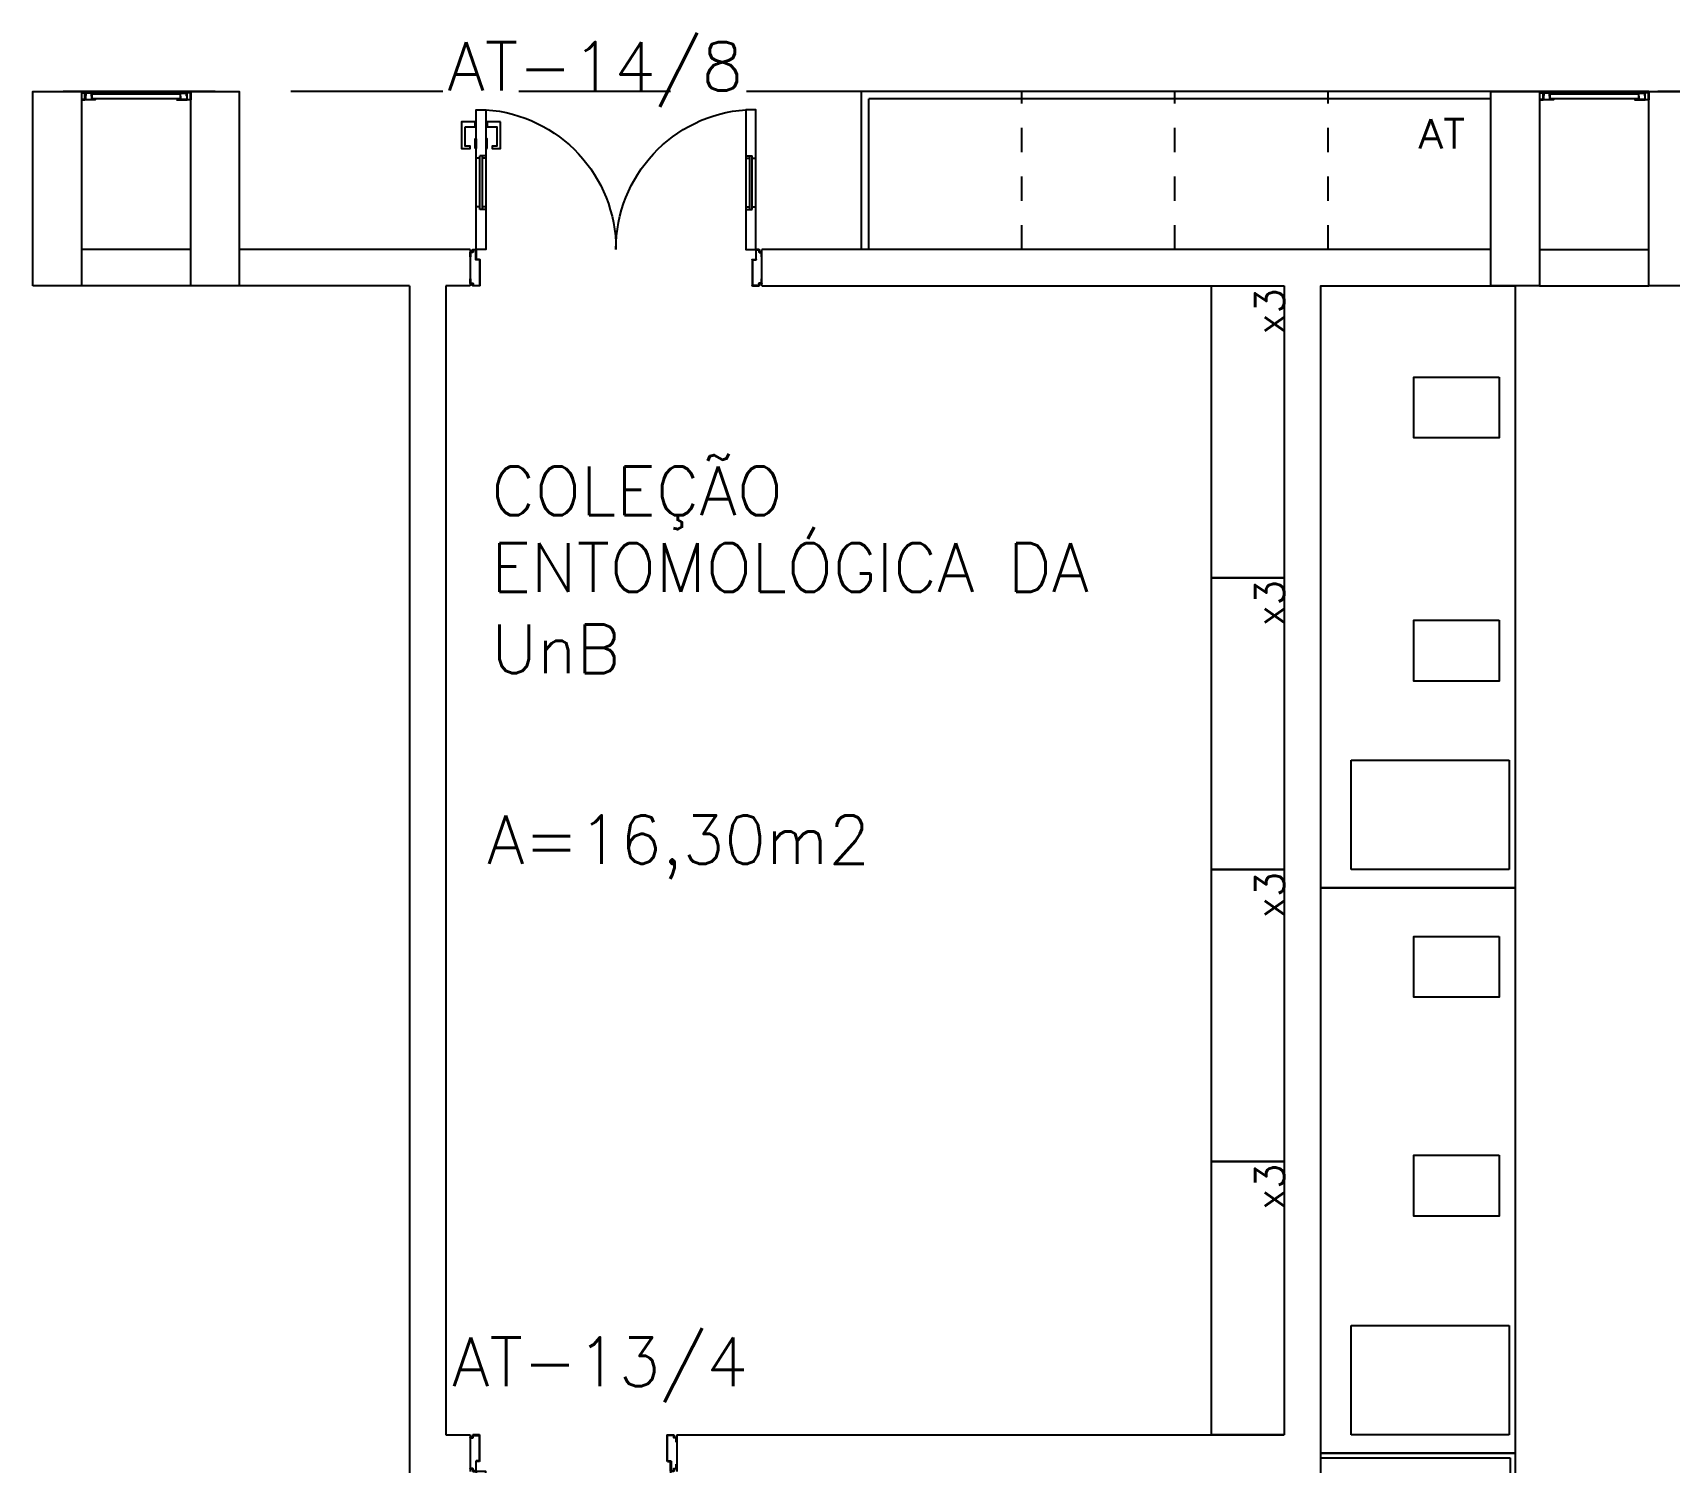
# Model space of a CAD drawing. Header units: millimetres. Extents: x 2128 to 2646, y 1972 to 2207.
# Drawn here: x 2316.61 to 2323.35, y 2013.4 to 2019.28 of the extents above; entities that cross this region are included whole.
import ezdxf

# ---------------------------------------------------------------- set-up
doc = ezdxf.new("R2010")
doc.units = ezdxf.units.MM
doc.linetypes.add('HIDDEN', pattern=[0.375, 0.25, -0.125])
doc.linetypes.add('HIDDEN2', pattern=[4.7625, 3.175, -1.5875])
for name, color, linetype in [('AM-PROJEÇÃO', 1, 'HIDDEN2'), ('AM-TEXTO', 2, 'Continuous'), ('AR-ALV', 2, 'Continuous'), ('AR-ARMÁRIOINF', 1, 'Continuous'), ('AR-ARMÁRIOSUP', 1, 'Continuous'), ('AR-BANCADAS', 1, 'Continuous'), ('AR-ESQ', 1, 'Continuous'), ('AR-ESTC', 3, 'Continuous'), ('AR-LAY-OUT-EQUIPAMENTOS', 1, 'Continuous'), ('AR-PORTA', 1, 'Continuous'), ('AR-PROJ', 1, 'HIDDEN'), ('BC- VISTA', 1, 'Continuous'), ('BC-CUBA', 1, 'Continuous'), ('COZ1', 1, 'Continuous'), ('DT-ESQ-BAGUETE-C', 1, 'Continuous'), ('DT-ESQ-PERFIL CADEIRA-C', 2, 'Continuous'), ('DT-ESQ-PERFIL CADEIRA-V', 2, 'Continuous'), ('DT-ESQ-VENEZIANA-C', 1, 'Continuous'), ('DT-ESQ-VENEZIANA-V', 1, 'Continuous'), ('ENDEREÇO', 2, 'Continuous'), ('maçaneta', 1, 'Continuous'), ('mov', 1, 'Continuous'), ('PM-PERFIL U-C', 2, 'Continuous'), ('PM-VIDRO', 2, 'Continuous'), ('pm1', 2, 'Continuous'), ('pm2', 2, 'Continuous'), ('TEXTO', 2, 'Continuous'), ('Área', 2, 'Continuous')]:
    doc.layers.add(name, color=color, linetype=linetype)
doc.styles.add('S12', font='simplex.shx', dxfattribs={"width": 1.1, "height": 0.12})
doc.styles.add('UNB-100', font='simplex.shx', dxfattribs={"height": 0.2})
doc.styles.add('UNB1-100', font='simplex.shx', dxfattribs={"height": 0.2})

# ---------------------------------------------------------------- blocks, each defined once
blk = doc.blocks.new('CUBAbnc-01P')
at = {"layer": 'COZ1'}
for p, q in [((-0.25, -0.4705), (-0.25, -0.1305)), ((-0.22, -0.1005), (0.22, -0.1005)), ((0.25, -0.4705), (0.25, -0.1305)), ((-0.22, -0.5005), (0.22, -0.5005))]:
    blk.add_line(p, q, dxfattribs=at)
blk.add_circle((0, -0.3005), 0.04, dxfattribs=at)
for centre, start, end in [((-0.22, -0.1305), 90, 180), ((0.22, -0.1305), 0, 90), ((-0.22, -0.4705), 180, 270), ((0.22, -0.4705), 270, 0)]:
    blk.add_arc(centre, 0.03, start, end, dxfattribs=at)
blk = doc.blocks.new('BCP01')
at = {"layer": 'BC- VISTA'}
for p, q in [((0, -0.02), (0.78, -0.02)), ((0.78, -0.02), (0.78, -1.18)), ((0.78, -1.18), (0, -1.18))]:
    blk.add_line(p, q, dxfattribs=at)
blk.add_lwpolyline([(0.8, 0), (0.8, -1.2), (0, -1.2), (0, 0)], close=True, dxfattribs=at)
at = {"layer": 'BC-CUBA', "rotation": 90}
blk.add_blockref('CUBAbnc-01P', (0, -0.6), dxfattribs=at)
blk = doc.blocks.new('BCP17')
at = {"layer": 'BC- VISTA'}
blk.add_lwpolyline([(0.8, 0), (0.8, -2.325), (0, -2.325), (0, 0)], close=True, dxfattribs=at)
blk = doc.blocks.new('AIRG1')
at = {"layer": 'AM-PROJEÇÃO'}
blk.add_lwpolyline([(0, 0), (0.45, 0), (0.45, -0.65), (0, -0.65)], close=True, dxfattribs=at)
blk = doc.blocks.new('BCP18')
at = {"layer": 'BC- VISTA'}
blk.add_lwpolyline([(0.8, 0), (0.8, -2.475), (0, -2.475), (0, 0)], close=True, dxfattribs=at)
blk = doc.blocks.new('PS4')
at = {"layer": 'AM-PROJEÇÃO'}
blk.add_lwpolyline([(0.3, 0), (0.3, -1.2), (0, -1.2), (0, 0)], close=True, dxfattribs=at)
blk = doc.blocks.new('PS3')
at = {"layer": 'AM-PROJEÇÃO'}
blk.add_lwpolyline([(0.3, 0), (0.3, -1.125), (0, -1.125), (0, 0)], close=True, dxfattribs=at)
blk = doc.blocks.new('EF01-P')
at = {"layer": 'DT-ESQ-BAGUETE-C', "ltscale": 0.1}
for points in [[(0.0015, 0.035), (0.015, 0.035), (0.015, 0.0335), (0.0015, 0.0335), (0.0015, 0.005), (0.015, 0.005), (0.015, 0.0035), (0.0015, 0.0035, -0.414214), (0, 0.005), (0, 0.0335, -0.414214)], [(0.4485, 0.035), (0.435, 0.035), (0.435, 0.0335), (0.4485, 0.0335), (0.4485, 0.005), (0.435, 0.005), (0.435, 0.0035), (0.4485, 0.0035, 0.414214), (0.45, 0.005), (0.45, 0.0335, 0.414214)]]:
    blk.add_lwpolyline(points, format="xyb", close=True, dxfattribs=at)
at = {"layer": 'DT-ESQ-PERFIL CADEIRA-C', "ltscale": 0.1}
for points in [[(0.01, 0.0015), (0.01, 0.003), (0.0015, 0.003, 1), (0.0015, 0), (0.015, 0, 0.414214), (0.0165, 0.0015), (0.0165, 0.0335), (0.043, 0.0335)], [(0.043, 0.0065), (0.018, 0.0065), (0.018, 0.0165), (0.0165, 0.0165), (0.0165, 0.0065, 0.414214), (0.018, 0.005), (0.043, 0.005), (0.0565, 0.005, 1), (0.0565, 0.008), (0.043, 0.008), (0.043, 0.02), (0.043, 0.032), (0.0565, 0.032, 1), (0.0565, 0.035), (0.043, 0.035), (0.0165, 0.035, 0.414214), (0.015, 0.0335), (0.015, 0.0015), (0.0015, 0.0015)], [(0.0415, 0.02), (0.0415, 0.032, -0.414214), (0.043, 0.0335), (0.0565, 0.0335)], [(0.0415, 0.02), (0.0415, 0.008, 0.414214), (0.043, 0.0065), (0.0565, 0.0065)], [(0.407, 0.0065), (0.432, 0.0065), (0.432, 0.0165), (0.4335, 0.0165), (0.4335, 0.0065, -0.414214), (0.432, 0.005), (0.407, 0.005), (0.3935, 0.005, -1), (0.3935, 0.008), (0.407, 0.008), (0.407, 0.02), (0.407, 0.032), (0.3935, 0.032, -1), (0.3935, 0.035), (0.407, 0.035), (0.4335, 0.035, -0.414214), (0.435, 0.0335), (0.435, 0.0015), (0.4485, 0.0015)], [(0.4085, 0.02), (0.4085, 0.032, 0.414214), (0.407, 0.0335), (0.3935, 0.0335)], [(0.4085, 0.02), (0.4085, 0.008, -0.414214), (0.407, 0.0065), (0.3935, 0.0065)], [(0.44, 0.0015), (0.44, 0.003), (0.4485, 0.003, -1), (0.4485, 0), (0.435, 0, -0.414214), (0.4335, 0.0015), (0.4335, 0.0335), (0.407, 0.0335)]]:
    blk.add_lwpolyline(points, format="xyb", dxfattribs=at)
at = {"layer": 'DT-ESQ-PERFIL CADEIRA-V', "ltscale": 0.1}
blk.add_line((0.015, 0), (0.435, 0), dxfattribs=at)
at = {"layer": 'DT-ESQ-VENEZIANA-C', "ltscale": 0.1}
for p, q in [((0.043, 0.0105), (0.407, 0.0105)), ((0.043, 0.009), (0.407, 0.009))]:
    blk.add_line(p, q, dxfattribs=at)
at = {"layer": 'DT-ESQ-VENEZIANA-V', "ltscale": 0.1}
blk.add_line((0.043, 0.031), (0.407, 0.031), dxfattribs=at)
blk = doc.blocks.new('marco-d')
at = {"layer": 'PM-PERFIL U-C'}
for p, q in [((-0.0135, 0), (-0.0015, 0)), ((-0.025, -0.03), (-0.025, -0.0115)), ((-0.023, -0.03), (-0.025, -0.03)), ((-0.0235, -0.01), (-0.015, -0.01)), ((-0.0145, -0.012), (-0.023, -0.012)), ((-0.023, -0.012), (-0.023, -0.03)), ((-0.015, -0.01), (-0.015, -0.0015)), ((-0.002, -0.002), (-0.013, -0.002)), ((-0.013, -0.002), (-0.013, -0.0105)), ((-0.002, -0.0415), (-0.002, -0.002)), ((0.013, -0.043), (-0.0005, -0.043)), ((0, -0.0015), (0, -0.041)), ((0.0135, -0.041), (0, -0.041)), ((0.013, -0.043), (0.013, -0.148)), ((0.015, -0.0425), (0.015, -0.1485)), ((-0.025, -0.1385), (-0.025, -0.12)), ((-0.025, -0.12), (-0.023, -0.12)), ((-0.023, -0.12), (-0.023, -0.138)), ((-0.015, -0.14), (-0.0235, -0.14)), ((-0.023, -0.138), (-0.0145, -0.138)), ((-0.015, -0.1485), (-0.015, -0.14)), ((0.0135, -0.15), (-0.0135, -0.15)), ((-0.013, -0.1395), (-0.013, -0.148)), ((-0.013, -0.148), (0.013, -0.148))]:
    blk.add_line(p, q, dxfattribs=at)
for centre, start, end in [((-0.0135, -0.0015), 90, 180), ((-0.0015, -0.0015), 360, 90), ((-0.0235, -0.0115), 90, 180), ((-0.0145, -0.0105), 270, 0), ((-0.0005, -0.0415), 180, 270), ((0.0135, -0.0425), 0, 90), ((-0.0235, -0.1385), 180, 270), ((-0.0135, -0.1485), 180, 270), ((-0.0145, -0.1395), 0, 90), ((0.0135, -0.1485), 269.93864, 0)]:
    blk.add_arc(centre, 0.0015, start, end, dxfattribs=at)
blk = doc.blocks.new('marco-e')
at = {"layer": 'PM-PERFIL U-C'}
for p, q in [((-0.015, -0.0425), (-0.015, -0.1485)), ((-0.0135, -0.041), (0, -0.041)), ((-0.013, -0.043), (0.0005, -0.043)), ((-0.013, -0.043), (-0.013, -0.148)), ((0, -0.0015), (0, -0.041)), ((0.0135, 0), (0.0015, 0)), ((0.002, -0.0415), (0.002, -0.002)), ((0.002, -0.002), (0.013, -0.002)), ((0.013, -0.002), (0.013, -0.0105)), ((0.0145, -0.012), (0.023, -0.012)), ((0.015, -0.01), (0.015, -0.0015)), ((0.0235, -0.01), (0.015, -0.01)), ((0.023, -0.012), (0.023, -0.03)), ((0.023, -0.03), (0.025, -0.03)), ((0.025, -0.03), (0.025, -0.0115)), ((0.025, -0.12), (0.023, -0.12)), ((0.023, -0.12), (0.023, -0.138)), ((0.025, -0.1385), (0.025, -0.12)), ((-0.0135, -0.15), (0.0135, -0.15)), ((0.013, -0.148), (-0.013, -0.148)), ((0.013, -0.1395), (0.013, -0.148)), ((0.023, -0.138), (0.0145, -0.138)), ((0.015, -0.14), (0.0235, -0.14)), ((0.015, -0.1485), (0.015, -0.14))]:
    blk.add_line(p, q, dxfattribs=at)
for centre, start, end in [((-0.0135, -0.0425), 90, 180), ((0.0015, -0.0015), 90, 180), ((0.0005, -0.0415), 270, 0), ((0.0145, -0.0105), 180, 270), ((0.0135, -0.0015), 0, 90), ((0.0235, -0.0115), 0, 90), ((-0.0135, -0.1485), 180, 270.06136), ((0.0145, -0.1395), 90, 180), ((0.0135, -0.1485), 270, 0), ((0.0235, -0.1385), 270, 0)]:
    blk.add_arc(centre, 0.0015, start, end, dxfattribs=at)
blk = doc.blocks.new('PM6V-B')
at = {"layer": 'maçaneta'}
for points in [[(1.075, 0.675), (1.13, 0.675), (1.13, 0.655), (1.0915, 0.655, 0.414214), (1.09, 0.6535), (1.09, 0.575), (1.11, 0.575), (1.11, 0.565), (1.075, 0.565)], [(1.18, 0.675), (1.235, 0.675), (1.235, 0.565), (1.2, 0.565), (1.2, 0.575), (1.22, 0.575), (1.22, 0.6535, 0.414214), (1.2185, 0.655), (1.18, 0.655)]]:
    blk.add_lwpolyline(points, format="xyb", close=True, dxfattribs=at)
for points in [[(1.13, 0.565), (1.13, 0.605), (1.135, 0.605), (1.135, 0.565)], [(1.18, 0.565), (1.18, 0.605), (1.175, 0.605), (1.175, 0.565)]]:
    blk.add_lwpolyline(points, close=True, dxfattribs=at)
at = {"layer": 'mov'}
for centre, start, end in [((0.025, 0.1514), 359.86061, 86.01115), ((1.175, 0.1514), 93.98885, 180.13939)]:
    blk.add_arc(centre, 0.575, start, end, dxfattribs=at)
at = {"layer": 'PM-VIDRO'}
for p, q in [((0.04, 0.325), (0.04, 0.525)), ((0.05, 0.525), (0.05, 0.325)), ((1.15, 0.525), (1.15, 0.325)), ((1.16, 0.325), (1.16, 0.525))]:
    blk.add_line(p, q, dxfattribs=at)
at = {"layer": 'pm1'}
for p, q in [((0.04, 0.525), (0.025, 0.525)), ((0.065, 0.535), (0.04, 0.535)), ((0.04, 0.525), (0.04, 0.535)), ((0.05, 0.535), (0.05, 0.525)), ((0.065, 0.525), (0.05, 0.525)), ((0.065, 0.535), (0.065, 0.525)), ((1.135, 0.535), (1.135, 0.525)), ((1.135, 0.535), (1.16, 0.535)), ((1.135, 0.525), (1.15, 0.525)), ((1.15, 0.535), (1.15, 0.525)), ((1.16, 0.525), (1.16, 0.535)), ((1.16, 0.525), (1.175, 0.525)), ((0.04, 0.325), (0.025, 0.325)), ((0.04, 0.315), (0.04, 0.325)), ((0.065, 0.315), (0.04, 0.315)), ((0.065, 0.325), (0.05, 0.325)), ((0.05, 0.325), (0.05, 0.315)), ((0.065, 0.325), (0.065, 0.315)), ((1.135, 0.325), (1.135, 0.315)), ((1.135, 0.325), (1.15, 0.325)), ((1.135, 0.315), (1.16, 0.315)), ((1.15, 0.325), (1.15, 0.315)), ((1.16, 0.315), (1.16, 0.325)), ((1.16, 0.325), (1.175, 0.325))]:
    blk.add_line(p, q, dxfattribs=at)
for points in [[(0.025, 0.525), (0.025, 0.725), (0.065, 0.725), (0.065, 0.525)], [(1.175, 0.525), (1.175, 0.725), (1.135, 0.725), (1.135, 0.525)], [(0.065, 0.325), (0.065, 0.15), (0.025, 0.15), (0.025, 0.325)], [(1.135, 0.325), (1.135, 0.15), (1.175, 0.15), (1.175, 0.325)]]:
    blk.add_lwpolyline(points, dxfattribs=at)
at = {"layer": 'pm2'}
for p, q in [((0.025, 0.325), (0.025, 0.525)), ((0.065, 0.525), (0.065, 0.325)), ((1.135, 0.525), (1.135, 0.325)), ((1.175, 0.325), (1.175, 0.525))]:
    blk.add_line(p, q, dxfattribs=at)
at = {"layer": 'pm1'}
for name, p in [('marco-d', (0.025, 0.15)), ('marco-e', (1.175, 0.15))]:
    blk.add_blockref(name, p, dxfattribs=at)
blk = doc.blocks.new('PM3')
at = {"layer": 'maçaneta'}
for points in [[(0.02, 0.825), (-0.035, 0.825), (-0.035, 0.715), (0, 0.715), (0, 0.725), (-0.02, 0.725), (-0.02, 0.8035, -0.414214), (-0.0185, 0.805), (0.02, 0.805)], [(0.125, 0.825), (0.07, 0.825), (0.07, 0.805), (0.1085, 0.805, -0.414214), (0.11, 0.8035), (0.11, 0.725), (0.09, 0.725), (0.09, 0.715), (0.125, 0.715)]]:
    blk.add_lwpolyline(points, format="xyb", close=True, dxfattribs=at)
for points in [[(0.02, 0.715), (0.02, 0.755), (0.025, 0.755), (0.025, 0.715)], [(0.07, 0.715), (0.07, 0.755), (0.065, 0.755), (0.065, 0.715)]]:
    blk.add_lwpolyline(points, close=True, dxfattribs=at)
at = {"layer": 'mov'}
blk.add_arc((0.025, 0.075), 0.8, 0, 90, dxfattribs=at)
at = {"layer": 'PM-PERFIL U-C'}
for p, q in [((0.01, 0.065), (0.01, 0.0735)), ((0.0115, 0.075), (0.0235, 0.075)), ((0.012, 0.073), (0.012, 0.0645)), ((0.023, 0.073), (0.012, 0.073)), ((0.023, 0.0335), (0.023, 0.073)), ((0.025, 0.0735), (0.025, 0.034)), ((0.825, 0.0735), (0.825, 0.034)), ((0.8385, 0.075), (0.8265, 0.075)), ((0.827, 0.073), (0.838, 0.073)), ((0.827, 0.0335), (0.827, 0.073)), ((0.838, 0.073), (0.838, 0.0645)), ((0.84, 0.065), (0.84, 0.0735)), ((0, 0.045), (0, 0.0635)), ((0.002, 0.045), (0, 0.045)), ((0.0015, 0.065), (0.01, 0.065)), ((0.002, 0.063), (0.002, 0.045)), ((0.0105, 0.063), (0.002, 0.063)), ((0.038, 0.032), (0.0245, 0.032)), ((0.0385, 0.034), (0.025, 0.034)), ((0.038, 0.032), (0.038, -0.073)), ((0.04, 0.0325), (0.04, -0.0735)), ((0.81, 0.0325), (0.81, -0.0735)), ((0.8115, 0.034), (0.825, 0.034)), ((0.812, 0.032), (0.8255, 0.032)), ((0.812, 0.032), (0.812, -0.073)), ((0.8395, 0.063), (0.848, 0.063)), ((0.8485, 0.065), (0.84, 0.065)), ((0.848, 0.063), (0.848, 0.045)), ((0.848, 0.045), (0.85, 0.045)), ((0.85, 0.045), (0.85, 0.0635)), ((0, -0.045), (0.002, -0.045)), ((0, -0.0635), (0, -0.045)), ((0.01, -0.065), (0.0015, -0.065)), ((0.002, -0.045), (0.002, -0.063)), ((0.002, -0.063), (0.0105, -0.063)), ((0.01, -0.0735), (0.01, -0.065)), ((0.012, -0.0645), (0.012, -0.073)), ((0.838, -0.0645), (0.838, -0.073)), ((0.848, -0.063), (0.8395, -0.063)), ((0.84, -0.0735), (0.84, -0.065)), ((0.84, -0.065), (0.8485, -0.065)), ((0.85, -0.045), (0.848, -0.045)), ((0.848, -0.045), (0.848, -0.063)), ((0.85, -0.0635), (0.85, -0.045)), ((0.0385, -0.075), (0.0115, -0.075)), ((0.012, -0.073), (0.038, -0.073)), ((0.8115, -0.075), (0.8385, -0.075)), ((0.838, -0.073), (0.812, -0.073))]:
    blk.add_line(p, q, dxfattribs=at)
for centre, start, end in [((0.0115, 0.0735), 90, 180), ((0.0235, 0.0735), 360, 90), ((0.8265, 0.0735), 90, 180), ((0.8385, 0.0735), 0, 90), ((0.0015, 0.0635), 90, 180), ((0.0105, 0.0645), 270, 0), ((0.0245, 0.0335), 180, 270), ((0.0385, 0.0325), 0, 90), ((0.8115, 0.0325), 90, 180), ((0.8255, 0.0335), 270, 0), ((0.8395, 0.0645), 180, 270), ((0.8485, 0.0635), 0, 90), ((0.0015, -0.0635), 180, 270), ((0.0105, -0.0645), 0, 90), ((0.8395, -0.0645), 90, 180), ((0.8485, -0.0635), 270, 0), ((0.0115, -0.0735), 180, 270), ((0.0385, -0.0735), 269.93864, 0), ((0.8115, -0.0735), 180, 270.06136), ((0.8385, -0.0735), 270, 0)]:
    blk.add_arc(centre, 0.0015, start, end, dxfattribs=at)
at = {"layer": 'pm1'}
blk.add_lwpolyline([(0.065, 0.875), (0.065, 0.075), (0.025, 0.075), (0.025, 0.875)], close=True, dxfattribs=at)
blk = doc.blocks.new('AT-4M1')
at = {"layer": 'AR-ARMÁRIOINF'}
for p, q in [((0, 0), (-2.59, 0)), ((-2.59, -0.65), (-2.59, 0)), ((-2.56, -0.65), (-2.56, -0.03)), ((0, -0.03), (-2.56, -0.03))]:
    blk.add_line(p, q, dxfattribs=at)
at = {"layer": 'AR-ARMÁRIOINF', "linetype": 'HIDDEN', "ltscale": 0.3}
for p, q in [((-1.93, -0.65), (-1.93, 0)), ((-1.3, -0.65), (-1.3, 0)), ((-0.67, -0.65), (-0.67, 0))]:
    blk.add_line(p, q, dxfattribs=at)
at = {"layer": 'AM-TEXTO', "linetype": 'HIDDEN', "ltscale": 0.3, "style": 'S12', "width": 1.1}
blk.add_text('AT', height=0.12, dxfattribs=at).set_placement((-0.2983, -0.2344))

msp = doc.modelspace()

# ---------------------------------------------------------------- linework, layer by layer
at = {"layer": 'AR-ALV'}
for p, q in [((2317.2615, 2018.3901), (2316.8115, 2018.3901)), ((2318.4115, 2018.3901), (2317.4615, 2018.3901)), ((2318.4115, 2018.3901), (2318.4115, 2018.2401)), ((2319.6115, 2018.2401), (2319.6115, 2018.3901)), ((2322.6115, 2018.3901), (2319.6115, 2018.3901)), ((2322.8115, 2018.3901), (2323.2615, 2018.3901)), ((2317.2615, 2018.2401), (2316.8115, 2018.2401)), ((2318.1615, 2018.2401), (2317.4615, 2018.2401)), ((2318.1615, 2018.2401), (2318.1615, 2012.1001)), ((2318.3115, 2018.2401), (2318.3115, 2013.5151)), ((2318.4115, 2018.2401), (2318.3115, 2018.2401)), ((2319.6115, 2018.2401), (2321.7615, 2018.2401)), ((2321.7615, 2018.2401), (2321.7615, 2013.5151)), ((2321.9115, 2009.9151), (2321.9115, 2018.2401)), ((2321.9115, 2018.2401), (2322.6115, 2018.2401)), ((2322.8115, 2018.2401), (2323.2615, 2018.2401)), ((2318.3115, 2013.5151), (2318.4115, 2013.5151)), ((2318.4115, 2013.5151), (2318.4115, 2013.3651)), ((2319.2615, 2013.5151), (2319.2615, 2013.3651)), ((2319.2615, 2013.5151), (2321.7615, 2013.5151))]:
    msp.add_line(p, q, dxfattribs=at)
at = {"layer": 'AR-ESTC'}
for points in [[(2316.6115, 2018.2401), (2316.6115, 2019.0401), (2316.8115, 2019.0401), (2316.8115, 2018.2401)], [(2317.2615, 2018.2401), (2317.2615, 2019.0401), (2317.4615, 2019.0401), (2317.4615, 2018.2401)], [(2322.6115, 2018.2401), (2322.6115, 2019.0401), (2322.8115, 2019.0401), (2322.8115, 2018.2401)], [(2323.2615, 2018.2401), (2323.2615, 2019.0401), (2323.4615, 2019.0401), (2323.4615, 2018.2401)]]:
    msp.add_lwpolyline(points, close=True, dxfattribs=at)
at = {"layer": 'AR-LAY-OUT-EQUIPAMENTOS'}
for points in [[(2322.6453, 2017.8651), (2322.6453, 2017.6151), (2322.2953, 2017.6151), (2322.2953, 2017.8651)], [(2322.6453, 2016.8651), (2322.6453, 2016.6151), (2322.2953, 2016.6151), (2322.2953, 2016.8651)], [(2322.6453, 2015.5651), (2322.6453, 2015.3151), (2322.2953, 2015.3151), (2322.2953, 2015.5651)], [(2322.6453, 2014.6651), (2322.6453, 2014.4151), (2322.2953, 2014.4151), (2322.2953, 2014.6651)]]:
    msp.add_lwpolyline(points, close=True, dxfattribs=at)
at = {"layer": 'AR-PROJ', "ltscale": 2.5}
msp.add_line((2358.6115, 2019.0401), (2311.4615, 2019.0401), dxfattribs=at)

# ---------------------------------------------------------------- block references
at = {"layer": 'AR-ARMÁRIOINF'}
msp.add_blockref('AT-4M1', (2322.6115, 2019.0401), dxfattribs=at)
at = {"layer": 'AR-ARMÁRIOINF', "rotation": 270}
for p in [(2322.6865, 2016.2901), (2322.6865, 2013.9651)]:
    msp.add_blockref('AIRG1', p, dxfattribs=at)
at = {"layer": 'AR-ARMÁRIOSUP'}
ref = msp.add_blockref('PS4', (2321.4615, 2018.2401), dxfattribs=at)
ref.add_attrib('QUANTIDADE', 'x3', (2321.7615, 2018.0401), dxfattribs={"layer": 'AM-TEXTO', "height": 0.12, "rotation": 90, "style": 'S12'})
ref = msp.add_blockref('PS4', (2321.4615, 2017.0401), dxfattribs=at)
ref.add_attrib('QUANTIDADE', 'x3', (2321.7615, 2016.8401), dxfattribs={"layer": 'AM-TEXTO', "height": 0.12, "rotation": 90, "style": 'S12'})
ref = msp.add_blockref('PS4', (2321.4615, 2015.8401), dxfattribs=at)
ref.add_attrib('QUANTIDADE', 'x3', (2321.7615, 2015.6401), dxfattribs={"layer": 'AM-TEXTO', "height": 0.12, "rotation": 90, "style": 'S12'})
ref = msp.add_blockref('PS3', (2321.4615, 2014.6401), dxfattribs=at)
ref.add_attrib('QUANTIDADE', 'x3', (2321.7615, 2014.4401), dxfattribs={"layer": 'AM-TEXTO', "height": 0.12, "rotation": 90, "style": 'S12'})
at = {"layer": 'AR-BANCADAS'}
for name, p in [('BCP18', (2321.9115, 2018.2401)), ('BCP17', (2321.9115, 2015.7651)), ('BCP01', (2321.9115, 2013.4401))]:
    msp.add_blockref(name, p, dxfattribs=at)
at = {"layer": 'AR-ESQ', "rotation": 180}
for p in [(2317.2615, 2019.0401), (2323.2615, 2019.0401)]:
    msp.add_blockref('EF01-P', p, dxfattribs=at)
at = {"layer": 'AR-PORTA', "xscale": -1}
msp.add_blockref('PM6V-B', (2319.6115, 2018.2401), dxfattribs=at)
at = {"layer": 'AR-PORTA', "xscale": -1, "rotation": 180}
msp.add_blockref('PM3', (2318.4115, 2013.4401), dxfattribs=at)

# ---------------------------------------------------------------- texts
at = {"layer": 'ENDEREÇO', "style": 'UNB1-100'}
for s, p in [('AT-14/8', (2318.3174, 2019.0435)), ('AT-13/4', (2318.337, 2013.7158))]:
    msp.add_text(s, height=0.2, dxfattribs=at).set_placement(p)
at = {"layer": 'TEXTO', "style": 'UNB-100'}
for s, p in [('COLEÇÃO', (2318.4983, 2017.2971)), ('ENTOMOLÓGICA DA', (2318.4983, 2016.9818)), ('UnB', (2318.4983, 2016.6477))]:
    msp.add_text(s, height=0.2, dxfattribs=at).set_placement(p)
at = {"layer": 'Área', "style": 'UNB-100'}
msp.add_text('A=16,30m2', height=0.2, dxfattribs=at).set_placement((2318.4805, 2015.8631))

doc.saveas('drawing.dxf')
